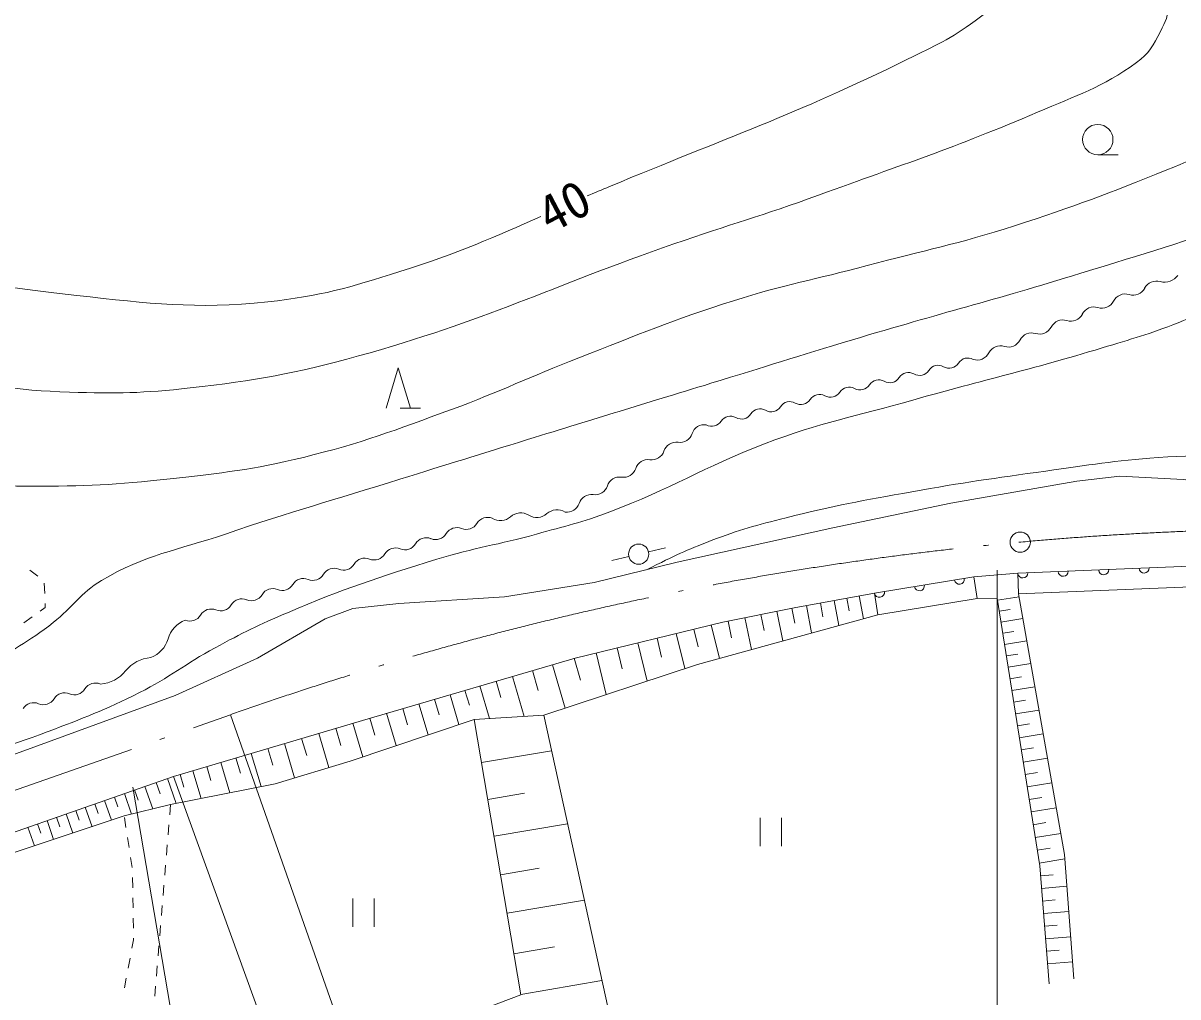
# Model space of a CAD drawing. Units: millimetres, scale not verified. Extents: x 40000 to 680000, y 20000 to 380000.
# Drawn here: x 424674 to 481732, y 270971 to 319112 of the extents above; entities that cross this region are included whole.
import ezdxf
from ezdxf.enums import TextEntityAlignment as Align

# ---------------------------------------------------------------- set-up
doc = ezdxf.new("R2010")
doc.units = ezdxf.units.MM
doc.header["$LTSCALE"] = 1000
doc.linetypes.add('LONG_DASHED_DOTTED', pattern=[15.25, 12, -1.5, 0.25, -1.5])
for name, color, linetype, lineweight in [('M-BGD', 7, 'Continuous', 13), ('M-BMK', 7, 'LONG_DASHED_DOTTED', 13), ('M-STR-HTXT', 7, 'Continuous', 13), ('M-STR-STRC', 7, 'Continuous', 13)]:
    doc.layers.add(name, color=color, linetype=linetype, lineweight=lineweight)
doc.styles.add('ＭＳ ゴシック', font='')
doc.styles.get('ＭＳ ゴシック').set_extended_font_data('MS Gothic')

msp = doc.modelspace()

# ---------------------------------------------------------------- linework, layer by layer
at = {"layer": 'M-BGD'}
for p, q in [((477775, 312602), (478775, 312602)), ((442611, 300071), (443211, 302071)), ((443211, 302071), (443811, 300071)), ((443311, 300071), (444311, 300071)), ((454603, 292745), (453760, 292547)), ((456419, 293172), (455576, 292974)), ((425006, 292065), (425404, 291763)), ((471643, 291740), (473818, 291920)), ((425722, 291419), (425740, 290919)), ((464069, 290448), (464193, 289767)), ((464751, 290572), (464975, 289331)), ((465371, 290684), (465483, 290064)), ((465991, 290796), (466195, 289667)), ((472815, 290585), (473884, 290755)), ((425765, 290215), (425525, 290043)), ((425758, 290419), (425765, 290215)), ((461128, 289880), (461288, 289092)), ((461917, 290040), (462215, 288571)), ((462651, 290189), (462800, 289455)), ((463388, 290325), (463635, 288962)), ((472901, 290041), (473445, 290128)), ((425118, 289752), (424712, 289460)), ((458678, 289360), (459080, 287708)), ((459506, 289551), (459675, 288718)), ((460340, 289720), (460660, 288143)), ((472988, 289498), (474075, 289671)), ((456941, 288937), (457363, 287200)), ((457809, 289149), (458021, 288280)), ((473076, 288945), (473628, 289033)), ((454020, 288227), (454270, 287197)), ((455049, 288477), (455509, 286586)), ((455995, 288707), (456225, 287762)), ((473163, 288392), (474269, 288568)), ((451903, 287710), (452218, 286635)), ((452991, 287976), (453491, 285918)), ((473253, 287830), (473815, 287920)), ((449840, 287104), (450130, 286116)), ((450828, 287394), (451459, 285245)), ((473342, 287268), (474466, 287447)), ((448048, 286578), (448284, 285775)), ((448851, 286814), (449431, 284838)), ((473433, 286697), (474005, 286788)), ((445768, 285909), (446201, 284433)), ((446506, 286126), (446723, 285388)), ((447244, 286343), (447716, 284735)), ((473524, 286126), (474667, 286307)), ((444232, 285459), (444683, 283923)), ((445000, 285684), (445225, 284916)), ((473616, 285544), (474197, 285637)), ((441804, 284746), (442047, 283916)), ((442634, 284990), (443103, 283392)), ((443433, 285224), (443667, 284425)), ((454357, 266830), (450405, 284896)), ((473709, 284963), (474871, 285148)), ((440130, 284250), (440380, 283406)), ((440974, 284500), (441466, 282841)), ((473803, 284373), (474394, 284467)), ((438436, 283748), (438688, 282898)), ((439285, 284000), (439786, 282311)), ((473897, 283782), (475078, 283970)), ((435944, 283009), (436431, 281367)), ((436765, 283252), (437009, 282431)), ((437587, 283496), (438090, 281797)), ((447328, 282553), (450789, 283139)), ((473992, 283181), (474593, 283276)), ((434440, 282563), (434886, 281059)), ((435192, 282786), (435415, 282034)), ((474088, 282580), (475289, 282771)), ((432435, 281968), (432621, 281340)), ((433063, 282154), (433471, 280777)), ((433751, 282359), (433956, 281670)), ((474185, 281969), (474796, 282066)), ((430695, 281378), (431086, 280261)), ((431254, 281573), (431449, 281015)), ((431812, 281768), (432244, 280532)), ((474282, 281358), (475504, 281553)), ((429190, 280852), (429360, 280364)), ((429677, 281022), (430033, 280004)), ((430186, 281200), (430364, 280691)), ((447636, 280736), (449453, 281044)), ((474381, 280737), (475002, 280836)), ((427272, 280181), (427437, 279709)), ((427744, 280346), (428079, 279387)), ((428223, 280514), (428391, 280034)), ((428703, 280681), (429043, 279707)), ((431959, 280475), (431918, 279977)), ((474480, 280116), (475722, 280314)), ((425856, 279686), (426181, 278758)), ((426328, 279851), (426490, 279387)), ((426800, 280016), (427130, 279072)), ((429757, 279344), (429681, 279838)), ((461092, 279821), (461092, 278421)), ((462142, 279821), (462142, 278421)), ((474580, 279484), (475212, 279585)), ((424912, 279356), (425231, 278443)), ((425384, 279521), (425544, 279065)), ((431876, 279479), (431835, 278980)), ((447944, 278919), (451577, 279535)), ((474681, 278853), (475944, 279054)), ((429908, 278355), (429832, 278850)), ((431794, 278482), (431753, 277984)), ((474781, 278221), (475413, 278322)), ((430059, 277367), (429983, 277861)), ((431712, 277485), (431670, 276987)), ((448267, 277012), (450174, 277335)), ((474882, 277589), (476145, 277790)), ((430093, 276369), (430086, 276869)), ((474943, 276963), (475570, 277014)), ((431629, 276489), (431588, 275991)), ((474994, 276336), (476248, 276438)), ((430108, 275369), (430101, 275869)), ((440969, 275832), (440969, 274432)), ((442019, 275832), (442019, 274432)), ((448590, 275104), (452405, 275750)), ((475044, 275712), (475668, 275763)), ((431547, 275492), (431506, 274994)), ((475095, 275088), (476343, 275189)), ((430123, 274369), (430116, 274869)), ((431464, 274496), (431423, 273997)), ((475145, 274467), (475766, 274517)), ((475195, 273846), (476437, 273947)), ((430053, 273376), (430132, 273788)), ((430132, 273788), (430130, 273869)), ((431382, 273499), (431341, 273001)), ((448929, 273101), (450932, 273440)), ((429867, 272394), (429960, 272885)), ((475246, 273228), (475863, 273278)), ((431300, 272502), (431258, 272004)), ((475296, 272610), (476532, 272710)), ((429680, 271412), (429773, 271903)), ((449269, 271098), (453275, 271777)), ((431217, 271506), (431176, 271008))]:
    msp.add_line(p, q, dxfattribs=at)
for points in [[(403271, 275370), (408075, 277150), (415768, 279862), (424351, 283011), (432186, 285866), (436256, 287719), (439597, 289662), (440963, 290179), (443241, 290422), (448464, 290756), (452898, 291454), (456998, 292456), (464682, 294157), (470513, 295372), (476738, 296465), (478864, 296708), (481992, 296556), (485242, 296131), (536991, 296891)], [(376655, 271808), (381867, 270999), (386095, 270462), (390698, 270112), (394412, 270135), (397823, 270509), (401266, 271244), (405903, 272712), (432098, 281868), (441721, 284722), (451946, 287722), (459250, 289499), (462766, 290212), (466738, 290931)], [(471819, 290674), (472799, 290681), (474903, 277456), (475376, 271613)], [(473860, 290889), (476129, 278003), (476596, 271864)], [(449272, 271079), (446966, 284690), (450405, 284896), (458001, 287411), (466913, 289865)], [(429669, 279915), (431959, 280475), (437132, 281506), (440837, 282630), (446966, 284690)], [(401743, 270759), (407443, 272441), (414941, 274987), (422137, 277417), (429669, 279915)], [(428746, 266500), (430785, 266280), (432108, 265232), (437612, 266665), (449272, 271079)]]:
    msp.add_lwpolyline(points, dxfattribs=at)
for points in [[(473818, 291920), (483152, 292304), (483194, 291273), (473860, 290889)], [(466738, 290931), (471643, 291740), (471819, 290674), (466913, 289865)]]:
    msp.add_lwpolyline(points, close=True, dxfattribs=at)
for centre, radius in [((477775, 313352), 750), ((455089, 292859), 500)]:
    msp.add_circle(centre, radius, dxfattribs=at)
at = {"layer": 'M-BGD', "lineweight": 18}
for centre, radius, start, end in [((481083, 307089), 788, 253.5112, 325.3689), ((479511, 306317), 655, 253.0521, 332.1877), ((480669, 305706), 655, 73.0521, 152.1876), ((477971, 305676), 655, 253.0521, 332.1877), ((479129, 305065), 655, 73.0521, 152.1876), ((476431, 305034), 655, 253.0521, 332.1877), ((477589, 304423), 655, 73.0521, 152.1876), ((476050, 303782), 655, 73.0521, 152.1876), ((474510, 303140), 655, 73.0521, 152.1876), ((474892, 304393), 655, 253.0521, 332.1877), ((472970, 302499), 655, 73.0521, 152.1876), ((473352, 303751), 655, 253.0521, 332.1877), ((471350, 302006), 549, 60.4062, 147.1411), ((471812, 303110), 655, 253.0521, 332.1877), ((468961, 302243), 549, 240.4062, 327.1411), ((469884, 301646), 549, 60.4062, 147.1411), ((470427, 302602), 549, 240.4062, 327.1411), ((466953, 300928), 549, 60.4062, 147.1411), ((467496, 301883), 549, 240.4062, 327.1411), ((468419, 301287), 549, 60.4062, 147.1411), ((464022, 300209), 549, 60.4062, 147.1411), ((464565, 301165), 549, 240.4062, 327.1411), ((465488, 300569), 549, 60.4062, 147.1411), ((466030, 301524), 549, 240.4062, 327.1411), ((461633, 300446), 549, 240.4062, 327.1411), ((462556, 299850), 549, 60.4062, 147.1411), ((463099, 300805), 549, 240.4062, 327.1411), ((459625, 299131), 549, 60.4062, 147.1411), ((460168, 300087), 549, 240.4062, 327.1411), ((461091, 299491), 549, 60.4062, 147.1411), ((458337, 298621), 636, 81.5297, 161.8731), ((458702, 299728), 549, 240.4062, 327.1411), ((457129, 299017), 636, 261.5297, 341.8731), ((455733, 298154), 636, 261.5297, 341.8731), ((456941, 297759), 636, 81.5297, 161.8731), ((455545, 296896), 636, 81.5297, 161.8731), ((454337, 297292), 636, 261.5297, 341.8731), ((452941, 296430), 636, 261.5297, 341.8731), ((454149, 296034), 636, 81.5297, 161.8731), ((452753, 295172), 636, 81.5297, 161.8731), ((451053, 294300), 752, 58.0851, 131.7131), ((451544, 295568), 636, 261.5297, 341.8731), ((447623, 294071), 607, 67.2089, 149.5026), ((448256, 295269), 752, 238.0851, 311.7131), ((449257, 294146), 752, 58.0851, 131.7131), ((450052, 295423), 752, 238.0851, 311.7131), ((445059, 294184), 607, 247.2089, 329.5026), ((446106, 293567), 607, 67.2089, 149.5026), ((446576, 294687), 607, 247.2089, 329.5026), ((443542, 293680), 607, 247.2089, 329.5026), ((444588, 293064), 607, 67.2089, 149.5026), ((442025, 293177), 607, 247.2089, 329.5026), ((443071, 292561), 607, 67.2089, 149.5026), ((440037, 291554), 607, 67.2089, 149.5026), ((440507, 292674), 607, 247.2089, 329.5026), ((441554, 292057), 607, 67.2089, 149.5026), ((438520, 291050), 607, 67.2089, 149.5026), ((438990, 292170), 607, 247.2089, 329.5026), ((437003, 290547), 607, 67.2089, 149.5026), ((437473, 291667), 607, 247.2089, 329.5026), ((435485, 290044), 607, 67.2089, 149.5026), ((435956, 291163), 607, 247.2089, 329.5026), ((433968, 289540), 607, 67.2089, 149.5026), ((434439, 290660), 607, 247.2089, 329.5026), ((433176, 288293), 1392, 110.6086, 164.2855), ((432921, 290157), 607, 247.2089, 329.5026), ((430495, 289048), 1392, 290.6086, 344.2855), ((431093, 286025), 1722, 93.582, 141.7621), ((428388, 288157), 1722, 273.582, 321.7621), ((428253, 285878), 611, 66.6154, 148.6535), ((426724, 285392), 611, 66.6154, 148.6535), ((427209, 286513), 611, 246.6155, 328.6535), ((425196, 284906), 611, 66.6154, 148.6535), ((425681, 286027), 611, 246.6155, 328.6535)]:
    msp.add_arc(centre, radius, start, end, dxfattribs=at)
at = {"layer": 'M-BGD'}
for centre, start, end in [((480063, 292176), 182.3556, 2.3556), ((470931, 291622), 189.3602, 9.3602), ((474068, 291930), 182.3556, 2.3556), ((476066, 292012), 182.3556, 2.3556), ((478064, 292094), 182.3556, 2.3556), ((466984, 290972), 189.3602, 9.3602), ((468958, 291297), 189.3602, 9.3602)]:
    msp.add_arc(centre, 250, start, end, dxfattribs=at)
at = {"layer": 'M-BGD', "lineweight": 18}
for points, knots in [([(452550, 310564), (452903, 310717), (453270, 310873), (453654, 311033), (459422, 313444), (462768, 314552), (468371, 317324), (469715, 317988), (470508, 318323), (471707, 319223), (472468, 319793), (472998, 320136), (473349, 321019), (473793, 322133), (474252, 322912), (473863, 324047), (473623, 324747), (473373, 325108), (472836, 325638)], [0, 0, 0, 0, 1, 1, 1, 2, 2, 2, 3, 3, 3, 4, 4, 4, 5, 5, 5, 6, 6, 6, 6]), ([(379658, 289707), (381834, 289544), (382519, 289498), (384351, 289588), (386261, 289681), (387355, 289741), (389207, 290219), (391209, 290737), (392361, 291118), (394102, 292233), (396059, 293485), (397200, 294298), (398532, 296201), (399563, 297674), (399904, 298702), (400277, 300461), (400627, 302110), (400302, 303102), (400072, 304772), (399905, 305981), (399418, 306585), (399302, 307800), (399216, 308699), (398831, 309412), (399405, 310109), (400067, 310914), (400983, 310692), (402022, 310623), (403270, 310539), (403931, 310220), (405153, 309956), (409185, 309083), (411424, 308505), (415469, 307697), (420078, 306776), (422652, 306142), (427325, 305644), (430995, 305253), (433098, 304952), (436769, 305336), (439366, 305608), (440796, 306041), (443287, 306825), (446133, 307720), (448046, 308569), (450257, 309554)], [0, 0, 0, 0, 1, 1, 1, 2, 2, 2, 3, 3, 3, 4, 4, 4, 5, 5, 5, 6, 6, 6, 7, 7, 7, 8, 8, 8, 9, 9, 9, 10, 10, 10, 11, 11, 11, 12, 12, 12, 13, 13, 13, 14, 14, 14, 15, 15, 15, 15]), ([(455484, 292086), (456951, 292823), (457398, 293040), (458676, 293529), (460085, 294069), (460908, 294288), (462371, 294658), (464773, 295266), (466143, 295506), (468582, 295941), (471158, 296402), (472610, 296608), (475202, 296968), (477364, 297268), (478573, 297478), (480749, 297635), (483364, 297824), (484840, 297669), (487461, 297714), (489651, 297752), (490877, 297806), (493067, 297833), (495719, 297864), (497310, 297831), (499770, 297831)], [0, 0, 0, 0, 1, 1, 1, 2, 2, 2, 3, 3, 3, 4, 4, 4, 5, 5, 5, 6, 6, 6, 7, 7, 7, 8, 8, 8, 8])]:
    msp.add_open_spline(points, degree=3, knots=knots, dxfattribs=at)
at = {"layer": 'M-BGD'}
for points, knots in [([(379066, 286183), (379648, 285967), (379832, 285904), (380338, 285779), (380933, 285632), (381277, 285588), (381887, 285536), (383258, 285419), (384039, 285419), (385410, 285536), (386987, 285671), (387836, 286014), (389358, 286447), (391152, 286957), (392176, 287240), (393853, 288057), (396179, 289190), (397520, 289854), (399501, 291519), (400827, 292633), (401504, 293387), (402417, 294859), (403031, 295850), (403142, 296528), (403541, 297623), (404094, 299142), (404213, 300066), (404877, 301541), (405228, 302322), (405280, 302960), (406000, 303424), (406727, 303891), (407323, 303776), (408187, 303758), (410377, 303710), (411578, 303322), (413745, 302998), (418920, 302226), (421741, 301032), (426971, 300865), (429296, 300790), (430612, 300814), (432923, 301077), (436210, 301452), (438057, 301770), (441245, 302656), (447469, 304387), (450730, 306067), (456830, 308196), (459611, 309166), (461210, 309591), (463976, 310604), (468220, 312158), (470645, 312917), (474793, 314710), (476756, 315558), (477957, 315905), (479689, 317158), (480304, 317602), (480521, 318026), (480873, 318697), (481129, 319185), (481243, 319492), (481308, 320040), (481499, 321657), (480030, 322407), (478781, 323356)], [0, 0, 0, 0, 1, 1, 1, 2, 2, 2, 3, 3, 3, 4, 4, 4, 5, 5, 5, 6, 6, 6, 7, 7, 7, 8, 8, 8, 9, 9, 9, 10, 10, 10, 11, 11, 11, 12, 12, 12, 13, 13, 13, 14, 14, 14, 15, 15, 15, 16, 16, 16, 17, 17, 17, 18, 18, 18, 19, 19, 19, 20, 20, 20, 21, 21, 21, 22, 22, 22, 22]), ([(378517, 282908), (379882, 282461), (380343, 282326), (381551, 282126), (382957, 281893), (383770, 281961), (385195, 281943), (387319, 281918), (388518, 281846), (390631, 282065), (392173, 282224), (393037, 282359), (394549, 282703), (396288, 283099), (397341, 283151), (398952, 283917), (400263, 284541), (400857, 285158), (401959, 286104), (402831, 286852), (403358, 287263), (404024, 288200), (404793, 289281), (405032, 290009), (405603, 291206), (406152, 292358), (406272, 293090), (406879, 294213), (407310, 295012), (407487, 295540), (408154, 296156), (408759, 296716), (409184, 296994), (409976, 297219), (410884, 297477), (411432, 297484), (412375, 297493), (415493, 297521), (417196, 296819), (420302, 296551), (422138, 296393), (423166, 296216), (425009, 296217), (427717, 296218), (429243, 296271), (431933, 296582), (434524, 296880), (435991, 297023), (438523, 297644), (441442, 298361), (443023, 298974), (445842, 300013), (448329, 300930), (449659, 301603), (452129, 302564), (455098, 303720), (456747, 304417), (459782, 305389), (462317, 306200), (463801, 306433), (466372, 307120), (469222, 307880), (470854, 308188), (473661, 309094), (476643, 310056), (478290, 310676), (481192, 311857), (483021, 312602), (484057, 313016), (485778, 313983), (486651, 314474), (487162, 314768), (487843, 315502), (488346, 316043), (488675, 316411), (488785, 317142), (488926, 318083), (488650, 318667), (488208, 319510), (487558, 320748), (486659, 321048), (485353, 321667)], [0, 0, 0, 0, 1, 1, 1, 2, 2, 2, 3, 3, 3, 4, 4, 4, 5, 5, 5, 6, 6, 6, 7, 7, 7, 8, 8, 8, 9, 9, 9, 10, 10, 10, 11, 11, 11, 12, 12, 12, 13, 13, 13, 14, 14, 14, 15, 15, 15, 16, 16, 16, 17, 17, 17, 18, 18, 18, 19, 19, 19, 20, 20, 20, 21, 21, 21, 22, 22, 22, 23, 23, 23, 24, 24, 24, 25, 25, 25, 26, 26, 26, 27, 27, 27, 27]), ([(377923, 279367), (378443, 279284), (378598, 279246), (379025, 279144), (379878, 278939), (380322, 278707), (381151, 278420), (381920, 278153), (382338, 277969), (383113, 277719), (384223, 277360), (384840, 277113), (385988, 276906), (387830, 276575), (388904, 276660), (390775, 276691), (392963, 276727), (394195, 276829), (396359, 277158), (397974, 277404), (398870, 277618), (400447, 278046), (401945, 278452), (402762, 278757), (404231, 279261), (406762, 280127), (408186, 280605), (410655, 281634), (414432, 283207), (416510, 284184), (420187, 285979), (421199, 286473), (421789, 286710), (422756, 287287), (424117, 288099), (424920, 288505), (426167, 289483), (427139, 290245), (427487, 290933), (428550, 291562), (430747, 292862), (432255, 293027), (434670, 293852), (438011, 294992), (439922, 295507), (443291, 296561), (445753, 297332), (447133, 297761), (449598, 298524), (453136, 299618), (455122, 300216), (458662, 301304), (461391, 302142), (462914, 302630), (465647, 303453), (470046, 304778), (472549, 305391), (476938, 306748), (480158, 307744), (481973, 308271), (485150, 309393), (488513, 310581), (490576, 310864), (493717, 312552), (494581, 313016), (495106, 313296), (495731, 314052), (496275, 314710), (496556, 315254), (496481, 316105), (496383, 317211), (495514, 317555), (494744, 318355), (493206, 319952), (492088, 320215), (489809, 321158)], [0, 0, 0, 0, 1, 1, 1, 2, 2, 2, 3, 3, 3, 4, 4, 4, 5, 5, 5, 6, 6, 6, 7, 7, 7, 8, 8, 8, 9, 9, 9, 10, 10, 10, 11, 11, 11, 12, 12, 12, 13, 13, 13, 14, 14, 14, 15, 15, 15, 16, 16, 16, 17, 17, 17, 18, 18, 18, 19, 19, 19, 20, 20, 20, 21, 21, 21, 22, 22, 22, 23, 23, 23, 24, 24, 24, 25, 25, 25, 25]), ([(420413, 284071), (420429, 283851), (420425, 283710), (420324, 283515), (420196, 283268), (419988, 283234), (419743, 283100), (419050, 282720), (418573, 282703), (417850, 282382), (417439, 282200), (417170, 282146), (416827, 281856), (416725, 281770), (416607, 281633), (416647, 281566), (416686, 281501), (416849, 281558), (416979, 281566), (417560, 281601), (417884, 281661), (418458, 281760), (419252, 281897), (419664, 282117), (420435, 282354), (422562, 283009), (423788, 283280), (425869, 284071), (427677, 284759), (428695, 285149), (430424, 286015), (431941, 286775), (432670, 287421), (434160, 288232), (435525, 288975), (436315, 289351), (437743, 289963), (440557, 291170), (442198, 291701), (445123, 292605), (447017, 293191), (448134, 293317), (450043, 293850), (451463, 294247), (452278, 294422), (453657, 294944), (456712, 296099), (458262, 297140), (461310, 298315), (464091, 299386), (465765, 299647), (468629, 300471), (472272, 301518), (474358, 301946), (477983, 303052), (479465, 303504), (480306, 303732), (481749, 304297), (483192, 304863), (483893, 305445), (485363, 305937), (488682, 307050), (490687, 307191), (494148, 307717), (496692, 308104), (498129, 308356), (500702, 308388), (501829, 308402), (502513, 308620), (503584, 308270), (504175, 308077), (504539, 307932), (504966, 307480), (505459, 306959), (505257, 306394), (505558, 305743), (505834, 305148), (505926, 304749), (506387, 304282), (506974, 303688), (507532, 303645), (508322, 303374), (509919, 302827), (510917, 302919), (512586, 302664), (515218, 302261), (516675, 301642), (519337, 301716), (520444, 301747), (521118, 301721), (522140, 302150), (523205, 302597), (523758, 303005), (524588, 303809), (525750, 304935), (526809, 305528), (527075, 307125), (527292, 308431), (527009, 309348), (526206, 310402), (525496, 311334), (524770, 311590), (523680, 312020), (522017, 312676), (520931, 312498), (519179, 312849), (517212, 313244), (516576, 313395), (514165, 313955)], [0, 0, 0, 0, 1, 1, 1, 2, 2, 2, 3, 3, 3, 4, 4, 4, 5, 5, 5, 6, 6, 6, 7, 7, 7, 8, 8, 8, 9, 9, 9, 10, 10, 10, 11, 11, 11, 12, 12, 12, 13, 13, 13, 14, 14, 14, 15, 15, 15, 16, 16, 16, 17, 17, 17, 18, 18, 18, 19, 19, 19, 20, 20, 20, 21, 21, 21, 22, 22, 22, 23, 23, 23, 24, 24, 24, 25, 25, 25, 26, 26, 26, 27, 27, 27, 28, 28, 28, 29, 29, 29, 30, 30, 30, 31, 31, 31, 32, 32, 32, 33, 33, 33, 34, 34, 34, 35, 35, 35, 36, 36, 36, 36])]:
    msp.add_open_spline(points, degree=3, knots=knots, dxfattribs=at)
at = {"layer": 'M-BMK'}
msp.add_line((404311, 274177), (434923, 284923), dxfattribs=at)
at = {"layer": 'M-BMK', "linetype": 'Continuous'}
msp.add_circle((473942, 293453), 500, dxfattribs=at)
at = {"layer": 'M-BMK'}
msp.add_arc((488531, 133229), 160888, 90.95642, 109.46314, dxfattribs=at)
at = {"layer": 'M-STR-HTXT'}
msp.add_line((434923, 284923), (444890, 256528), dxfattribs=at)
at = {"layer": 'M-STR-STRC'}
for p, q in [((472799, 292059), (472799, 268987)), ((432098, 281868), (438170, 265128)), ((430103, 281348), (433467, 261485))]:
    msp.add_line(p, q, dxfattribs=at)

# ---------------------------------------------------------------- texts
at = {"layer": 'M-BGD', "style": 'ＭＳ ゴシック'}
msp.add_text('40', height=1833, rotation=27.759, dxfattribs=at).set_placement((451398, 310069), align=Align.MIDDLE_CENTER)

doc.saveas('drawing.dxf')
